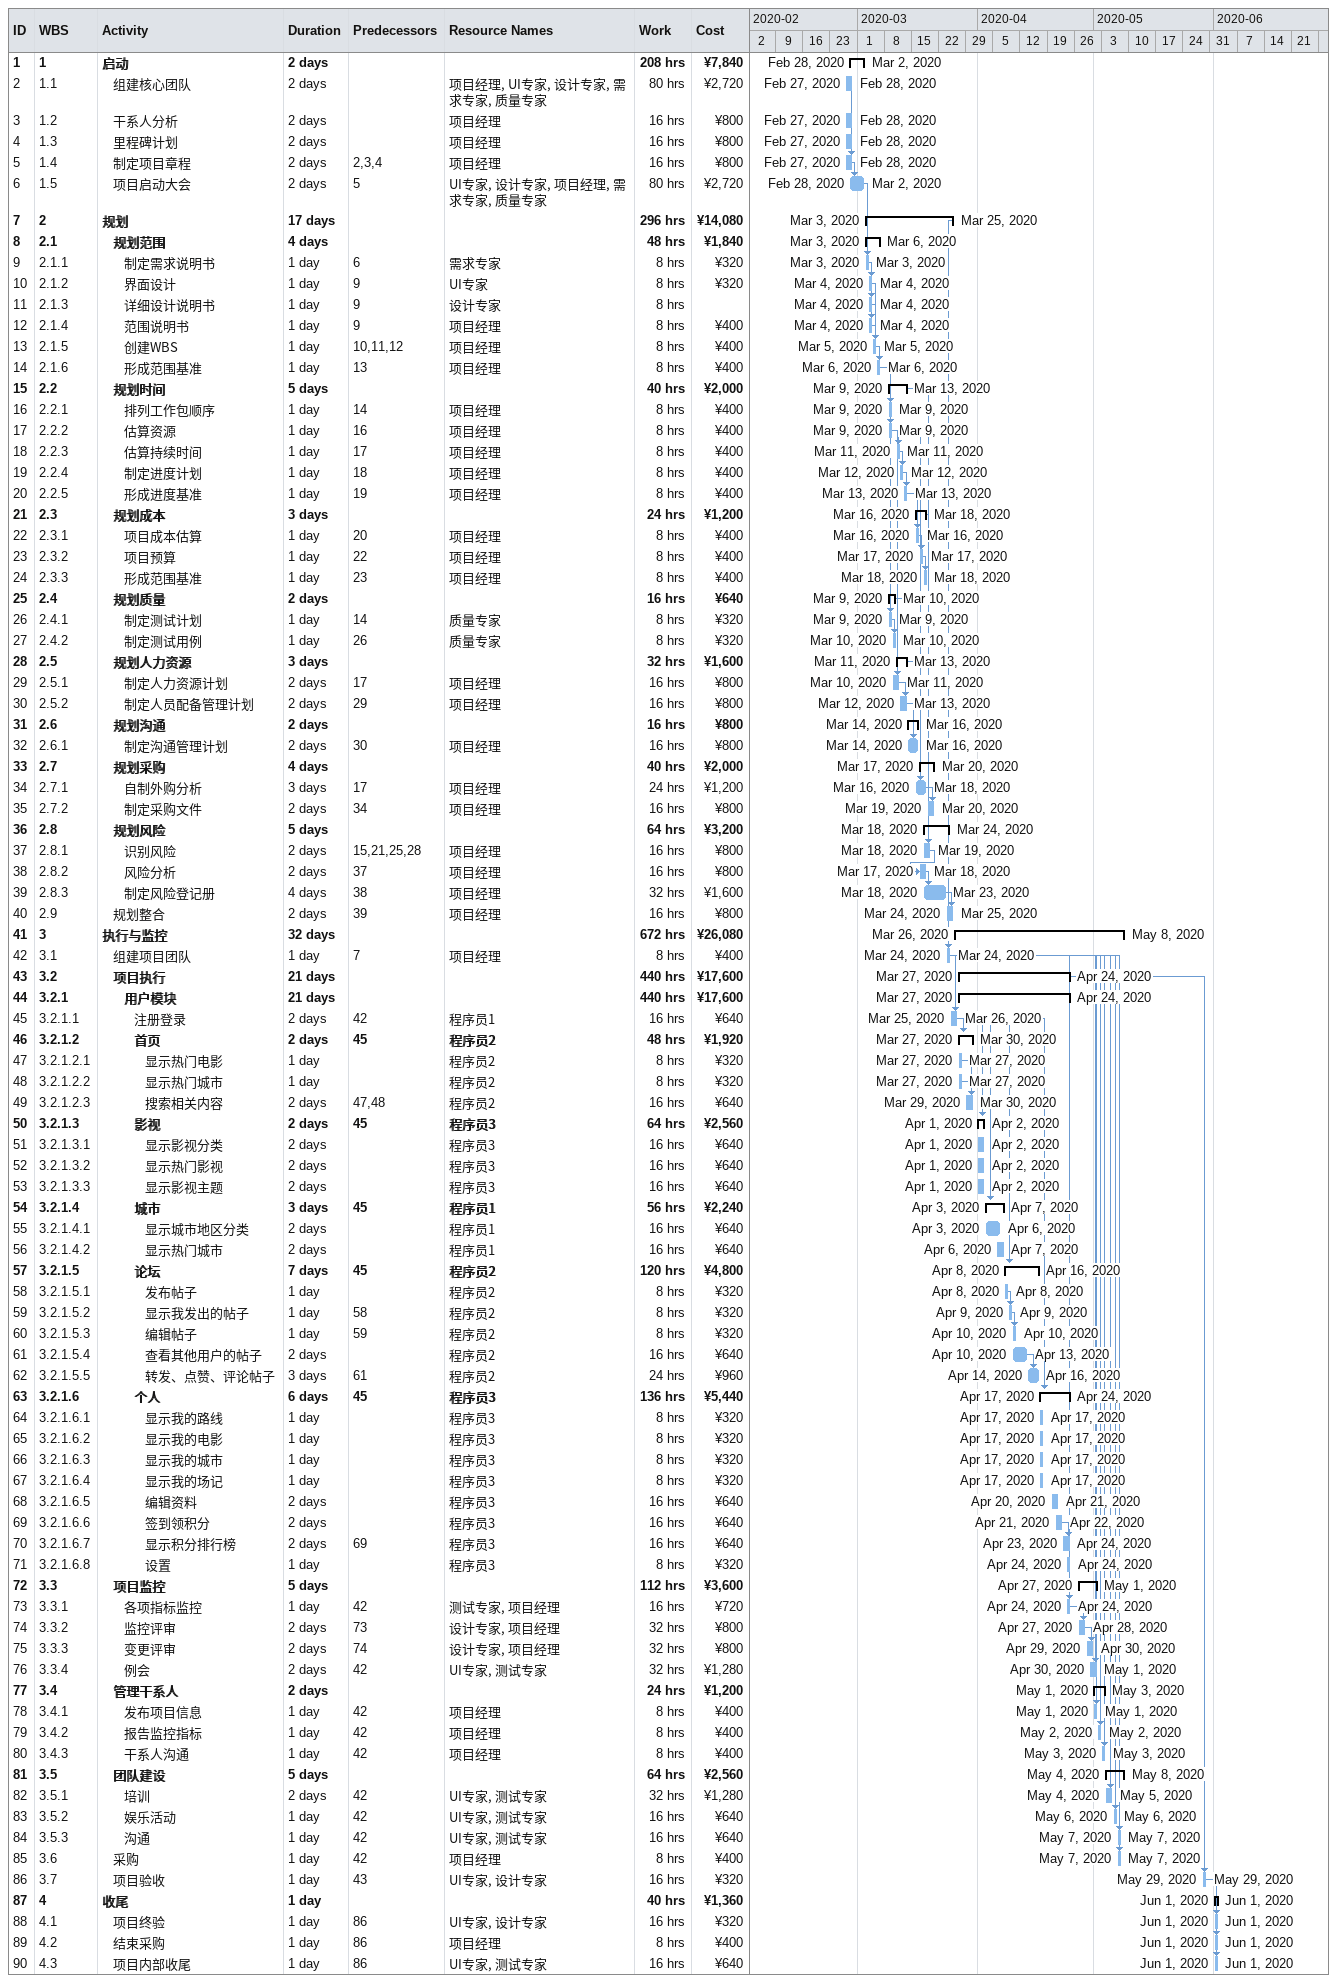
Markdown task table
| ID | WBS | Task | Duration | Start | Finish | Predecessors | Resources | Work (h) | Cost (¥) |
|---|---|---|---|---|---|---|---|---|---|
| 1 | 1 | **启动** | 2d | 2020-02-28 | 2020-03-02 |  |  | 208 | 7840 |
| 2 | 1.1 | 组建核心团队 | 2d | 2020-02-27 | 2020-02-28 |  | 项目经理, UI专家, 设计专家, 需求专家, 质量专家 | 80 | 2720 |
| 3 | 1.2 | 干系人分析 | 2d | 2020-02-27 | 2020-02-28 |  | 项目经理 | 16 | 800 |
| 4 | 1.3 | 里程碑计划 | 2d | 2020-02-27 | 2020-02-28 |  | 项目经理 | 16 | 800 |
| 5 | 1.4 | 制定项目章程 | 2d | 2020-02-27 | 2020-02-28 | 2, 3, 4 | 项目经理 | 16 | 800 |
| 6 | 1.5 | 项目启动大会 | 2d | 2020-02-28 | 2020-03-02 | 5 | UI专家, 设计专家, 项目经理, 需求专家, 质量专家 | 80 | 2720 |
| 7 | 2 | **规划** | 17d | 2020-03-03 | 2020-03-25 |  |  | 296 | 14080 |
| 8 | 2.1 | **规划范围** | 4d | 2020-03-03 | 2020-03-06 |  |  | 48 | 1840 |
| 9 | 2.1.1 | 制定需求说明书 | 1d | 2020-03-03 | 2020-03-03 | 6 | 需求专家 | 8 | 320 |
| 10 | 2.1.2 | 界面设计 | 1d | 2020-03-04 | 2020-03-04 | 9 | UI专家 | 8 | 320 |
| 11 | 2.1.3 | 详细设计说明书 | 1d | 2020-03-04 | 2020-03-04 | 9 | 设计专家 | 8 |  |
| 12 | 2.1.4 | 范围说明书 | 1d | 2020-03-04 | 2020-03-04 | 9 | 项目经理 | 8 | 400 |
| 13 | 2.1.5 | 创建WBS | 1d | 2020-03-05 | 2020-03-05 | 10, 11, 12 | 项目经理 | 8 | 400 |
| 14 | 2.1.6 | 形成范围基准 | 1d | 2020-03-06 | 2020-03-06 | 13 | 项目经理 | 8 | 400 |
| 15 | 2.2 | **规划时间** | 5d | 2020-03-09 | 2020-03-13 |  |  | 40 | 2000 |
| 16 | 2.2.1 | 排列工作包顺序 | 1d | 2020-03-09 | 2020-03-09 | 14 | 项目经理 | 8 | 400 |
| 17 | 2.2.2 | 估算资源 | 1d | 2020-03-09 | 2020-03-09 | 16 | 项目经理 | 8 | 400 |
| 18 | 2.2.3 | 估算持续时间 | 1d | 2020-03-11 | 2020-03-11 | 17 | 项目经理 | 8 | 400 |
| 19 | 2.2.4 | 制定进度计划 | 1d | 2020-03-12 | 2020-03-12 | 18 | 项目经理 | 8 | 400 |
| 20 | 2.2.5 | 形成进度基准 | 1d | 2020-03-13 | 2020-03-13 | 19 | 项目经理 | 8 | 400 |
| 21 | 2.3 | **规划成本** | 3d | 2020-03-16 | 2020-03-18 |  |  | 24 | 1200 |
| 22 | 2.3.1 | 项目成本估算 | 1d | 2020-03-16 | 2020-03-16 | 20 | 项目经理 | 8 | 400 |
| 23 | 2.3.2 | 项目预算 | 1d | 2020-03-17 | 2020-03-17 | 22 | 项目经理 | 8 | 400 |
| 24 | 2.3.3 | 形成范围基准 | 1d | 2020-03-18 | 2020-03-18 | 23 | 项目经理 | 8 | 400 |
| 25 | 2.4 | **规划质量** | 2d | 2020-03-09 | 2020-03-10 |  |  | 16 | 640 |
| 26 | 2.4.1 | 制定测试计划 | 1d | 2020-03-09 | 2020-03-09 | 14 | 质量专家 | 8 | 320 |
| 27 | 2.4.2 | 制定测试用例 | 1d | 2020-03-10 | 2020-03-10 | 26 | 质量专家 | 8 | 320 |
| 28 | 2.5 | **规划人力资源** | 3d | 2020-03-11 | 2020-03-13 |  |  | 32 | 1600 |
| 29 | 2.5.1 | 制定人力资源计划 | 2d | 2020-03-10 | 2020-03-11 | 17 | 项目经理 | 16 | 800 |
| 30 | 2.5.2 | 制定人员配备管理计划 | 2d | 2020-03-12 | 2020-03-13 | 29 | 项目经理 | 16 | 800 |
| 31 | 2.6 | **规划沟通** | 2d | 2020-03-14 | 2020-03-16 |  |  | 16 | 800 |
| 32 | 2.6.1 | 制定沟通管理计划 | 2d | 2020-03-14 | 2020-03-16 | 30 | 项目经理 | 16 | 800 |
| 33 | 2.7 | **规划采购** | 4d | 2020-03-17 | 2020-03-20 |  |  | 40 | 2000 |
| 34 | 2.7.1 | 自制外购分析 | 3d | 2020-03-16 | 2020-03-18 | 17 | 项目经理 | 24 | 1200 |
| 35 | 2.7.2 | 制定采购文件 | 2d | 2020-03-19 | 2020-03-20 | 34 | 项目经理 | 16 | 800 |
| 36 | 2.8 | **规划风险** | 5d | 2020-03-18 | 2020-03-24 |  |  | 64 | 3200 |
| 37 | 2.8.1 | 识别风险 | 2d | 2020-03-18 | 2020-03-19 | 15, 21, 25, 28 | 项目经理 | 16 | 800 |
| 38 | 2.8.2 | 风险分析 | 2d | 2020-03-17 | 2020-03-18 | 37 | 项目经理 | 16 | 800 |
| 39 | 2.8.3 | 制定风险登记册 | 4d | 2020-03-18 | 2020-03-23 | 38 | 项目经理 | 32 | 1600 |
| 40 | 2.9 | 规划整合 | 2d | 2020-03-24 | 2020-03-25 | 39 | 项目经理 | 16 | 800 |
| 41 | 3 | **执行与监控** | 32d | 2020-03-26 | 2020-05-08 |  |  | 672 | 26080 |
| 42 | 3.1 | 组建项目团队 | 1d | 2020-03-24 | 2020-03-24 | 7 | 项目经理 | 8 | 400 |
| 43 | 3.2 | **项目执行** | 21d | 2020-03-27 | 2020-04-24 |  |  | 440 | 17600 |
| 44 | 3.2.1 | **用户模块** | 21d | 2020-03-27 | 2020-04-24 |  |  | 440 | 17600 |
| 45 | 3.2.1.1 | 注册登录 | 2d | 2020-03-25 | 2020-03-26 | 42 | 程序员1 | 16 | 640 |
| 46 | 3.2.1.2 | **首页** | 2d | 2020-03-27 | 2020-03-30 | 45 | 程序员2 | 48 | 1920 |
| 47 | 3.2.1.2.1 | 显示热门电影 | 1d | 2020-03-27 | 2020-03-27 |  | 程序员2 | 8 | 320 |
| 48 | 3.2.1.2.2 | 显示热门城市 | 1d | 2020-03-27 | 2020-03-27 |  | 程序员2 | 8 | 320 |
| 49 | 3.2.1.2.3 | 搜索相关内容 | 2d | 2020-03-29 | 2020-03-30 | 47, 48 | 程序员2 | 16 | 640 |
| 50 | 3.2.1.3 | **影视** | 2d | 2020-04-01 | 2020-04-02 | 45 | 程序员3 | 64 | 2560 |
| 51 | 3.2.1.3.1 | 显示影视分类 | 2d | 2020-04-01 | 2020-04-02 |  | 程序员3 | 16 | 640 |
| 52 | 3.2.1.3.2 | 显示热门影视 | 2d | 2020-04-01 | 2020-04-02 |  | 程序员3 | 16 | 640 |
| 53 | 3.2.1.3.3 | 显示影视主题 | 2d | 2020-04-01 | 2020-04-02 |  | 程序员3 | 16 | 640 |
| 54 | 3.2.1.4 | **城市** | 3d | 2020-04-03 | 2020-04-07 | 45 | 程序员1 | 56 | 2240 |
| 55 | 3.2.1.4.1 | 显示城市地区分类 | 2d | 2020-04-03 | 2020-04-06 |  | 程序员1 | 16 | 640 |
| 56 | 3.2.1.4.2 | 显示热门城市 | 2d | 2020-04-06 | 2020-04-07 |  | 程序员1 | 16 | 640 |
| 57 | 3.2.1.5 | **论坛** | 7d | 2020-04-08 | 2020-04-16 | 45 | 程序员2 | 120 | 4800 |
| 58 | 3.2.1.5.1 | 发布帖子 | 1d | 2020-04-08 | 2020-04-08 |  | 程序员2 | 8 | 320 |
| 59 | 3.2.1.5.2 | 显示我发出的帖子 | 1d | 2020-04-09 | 2020-04-09 | 58 | 程序员2 | 8 | 320 |
| 60 | 3.2.1.5.3 | 编辑帖子 | 1d | 2020-04-10 | 2020-04-10 | 59 | 程序员2 | 8 | 320 |
| 61 | 3.2.1.5.4 | 查看其他用户的帖子 | 2d | 2020-04-10 | 2020-04-13 |  | 程序员2 | 16 | 640 |
| 62 | 3.2.1.5.5 | 转发、点赞、评论帖子 | 3d | 2020-04-14 | 2020-04-16 | 61 | 程序员2 | 24 | 960 |
| 63 | 3.2.1.6 | **个人** | 6d | 2020-04-17 | 2020-04-24 | 45 | 程序员3 | 136 | 5440 |
| 64 | 3.2.1.6.1 | 显示我的路线 | 1d | 2020-04-17 | 2020-04-17 |  | 程序员3 | 8 | 320 |
| 65 | 3.2.1.6.2 | 显示我的电影 | 1d | 2020-04-17 | 2020-04-17 |  | 程序员3 | 8 | 320 |
| 66 | 3.2.1.6.3 | 显示我的城市 | 1d | 2020-04-17 | 2020-04-17 |  | 程序员3 | 8 | 320 |
| 67 | 3.2.1.6.4 | 显示我的场记 | 1d | 2020-04-17 | 2020-04-17 |  | 程序员3 | 8 | 320 |
| 68 | 3.2.1.6.5 | 编辑资料 | 2d | 2020-04-20 | 2020-04-21 |  | 程序员3 | 16 | 640 |
| 69 | 3.2.1.6.6 | 签到领积分 | 2d | 2020-04-21 | 2020-04-22 |  | 程序员3 | 16 | 640 |
| 70 | 3.2.1.6.7 | 显示积分排行榜 | 2d | 2020-04-23 | 2020-04-24 | 69 | 程序员3 | 16 | 640 |
| 71 | 3.2.1.6.8 | 设置 | 1d | 2020-04-24 | 2020-04-24 |  | 程序员3 | 8 | 320 |
| 72 | 3.3 | **项目监控** | 5d | 2020-04-27 | 2020-05-01 |  |  | 112 | 3600 |
| 73 | 3.3.1 | 各项指标监控 | 1d | 2020-04-24 | 2020-04-24 | 42 | 测试专家, 项目经理 | 16 | 720 |
| 74 | 3.3.2 | 监控评审 | 2d | 2020-04-27 | 2020-04-28 | 73 | 设计专家, 项目经理 | 32 | 800 |
| 75 | 3.3.3 | 变更评审 | 2d | 2020-04-29 | 2020-04-30 | 74 | 设计专家, 项目经理 | 32 | 800 |
| 76 | 3.3.4 | 例会 | 2d | 2020-04-30 | 2020-05-01 | 42 | UI专家, 测试专家 | 32 | 1280 |
| 77 | 3.4 | **管理干系人** | 2d | 2020-05-01 | 2020-05-03 |  |  | 24 | 1200 |
| 78 | 3.4.1 | 发布项目信息 | 1d | 2020-05-01 | 2020-05-01 | 42 | 项目经理 | 8 | 400 |
| 79 | 3.4.2 | 报告监控指标 | 1d | 2020-05-02 | 2020-05-02 | 42 | 项目经理 | 8 | 400 |
| 80 | 3.4.3 | 干系人沟通 | 1d | 2020-05-03 | 2020-05-03 | 42 | 项目经理 | 8 | 400 |
| 81 | 3.5 | **团队建设** | 5d | 2020-05-04 | 2020-05-08 |  |  | 64 | 2560 |
| 82 | 3.5.1 | 培训 | 2d | 2020-05-04 | 2020-05-05 | 42 | UI专家, 测试专家 | 32 | 1280 |
| 83 | 3.5.2 | 娱乐活动 | 1d | 2020-05-06 | 2020-05-06 | 42 | UI专家, 测试专家 | 16 | 640 |
| 84 | 3.5.3 | 沟通 | 1d | 2020-05-07 | 2020-05-07 | 42 | UI专家, 测试专家 | 16 | 640 |
| 85 | 3.6 | 采购 | 1d | 2020-05-07 | 2020-05-07 | 42 | 项目经理 | 8 | 400 |
| 86 | 3.7 | 项目验收 | 1d | 2020-05-29 | 2020-05-29 | 43 | UI专家, 设计专家 | 16 | 320 |
| 87 | 4 | **收尾** | 1d | 2020-06-01 | 2020-06-01 |  |  | 40 | 1360 |
| 88 | 4.1 | 项目终验 | 1d | 2020-06-01 | 2020-06-01 | 86 | UI专家, 设计专家 | 16 | 320 |
| 89 | 4.2 | 结束采购 | 1d | 2020-06-01 | 2020-06-01 | 86 | 项目经理 | 8 | 400 |
| 90 | 4.3 | 项目内部收尾 | 1d | 2020-06-01 | 2020-06-01 | 86 | UI专家, 测试专家 | 16 | 640 |
